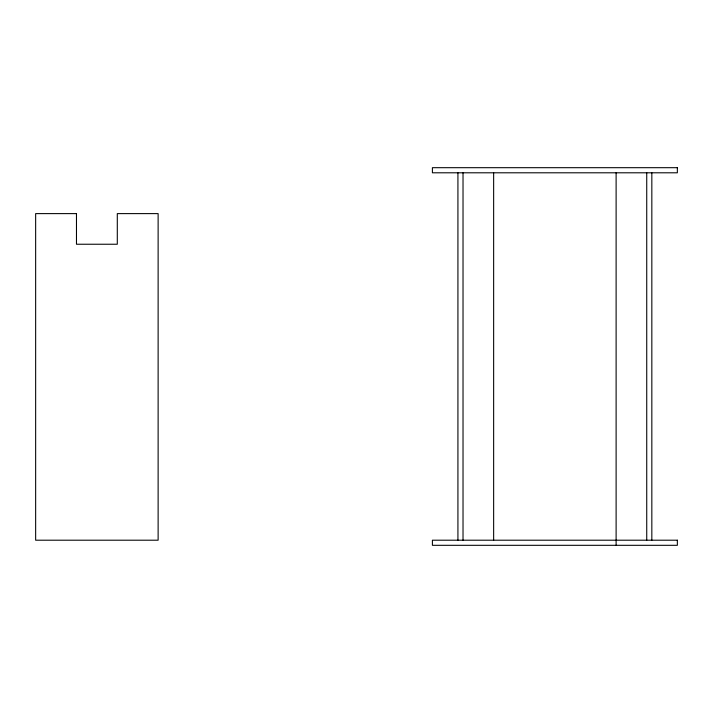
<?xml version="1.0" encoding="UTF-8"?>
<svg xmlns="http://www.w3.org/2000/svg" width="713" height="713" viewBox="0 0 713 713"><rect width="100%" height="100%" fill="white"/><g stroke="black" fill="none" stroke-linecap="round" stroke-linejoin="round"><path stroke-width="1.07" d="M651.834 172.796L651.834 540.204M646.736 172.796L646.736 540.204M616.112 172.796L616.112 545.311M493.646 172.796L493.646 540.204M463.022 172.796L463.022 540.204M457.924 172.796L457.924 540.204M677.35 167.689L432.408 167.689L432.408 172.796L677.35 172.796L677.35 167.689M76.478 213.615L35.65 213.615L35.65 540.204L158.126 540.204L158.126 213.615L117.297 213.615L117.297 244.238L76.478 244.238L76.478 213.615M677.35 540.204L432.408 540.204L432.408 545.311L677.35 545.311L677.35 540.204"/></g></svg>
